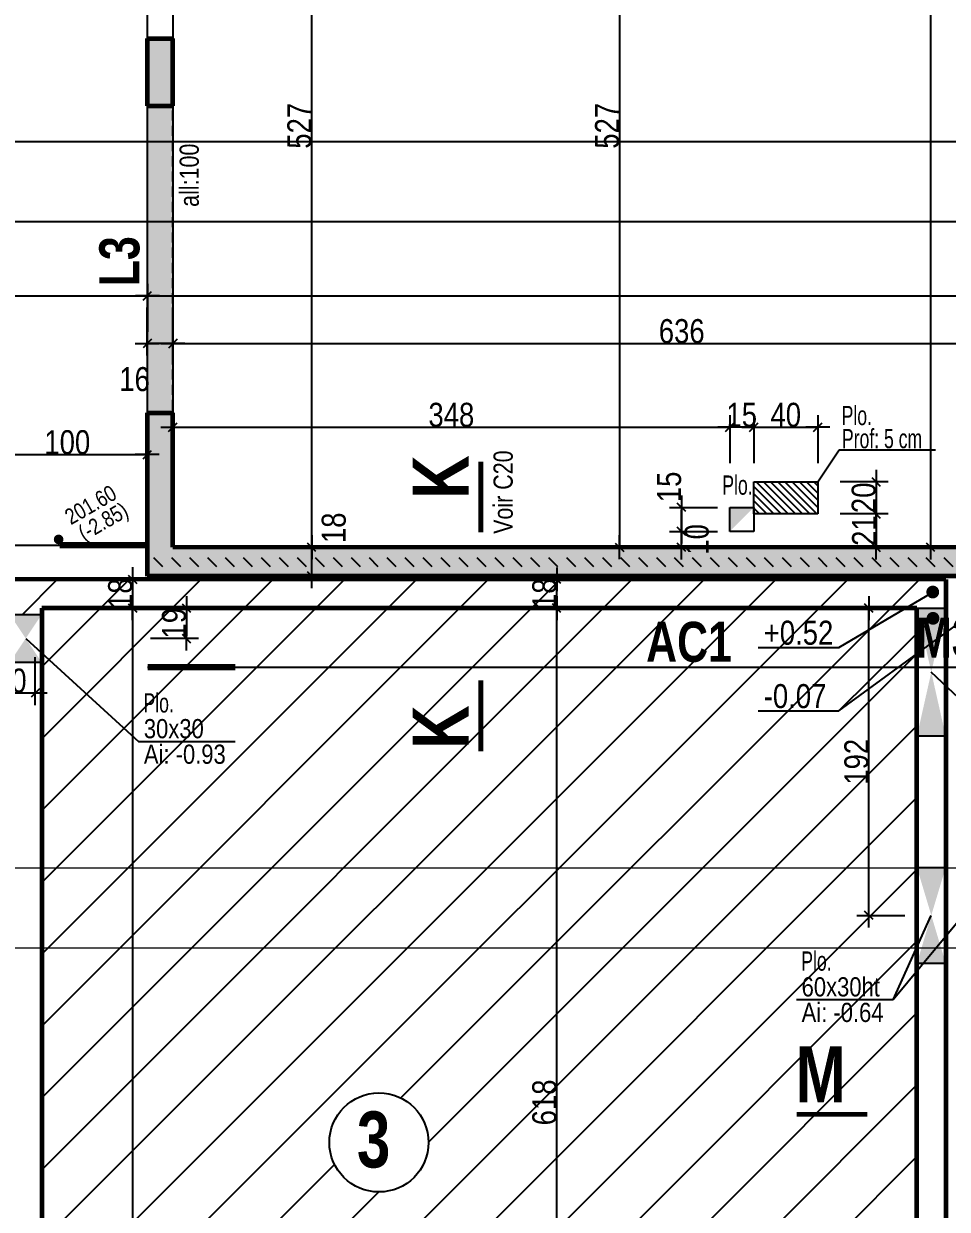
# Model space of a CAD drawing. Header units: centimetres. Extents: x 38820 to 82487, y -36363 to -12804.
# Drawn here: x 49114 to 49692, y -23190 to -22449 of the extents above; entities that cross this region are included whole.
import ezdxf
from ezdxf.enums import TextEntityAlignment as Align

# ---------------------------------------------------------------- set-up
doc = ezdxf.new("R2010")
doc.units = ezdxf.units.CM
doc.header["$LTSCALE"] = 0.5
doc.linetypes.add('CACHEX2', pattern=[19.05, 12.7, -6.35])
doc.layers.get('DEFPOINTS').update_dxf_attribs({"linetype": 'CONTINUOUS'})
doc.layers.add('01_Cad_1_', color=5, linetype='CONTINUOUS', lineweight=9)
doc.layers.add('01_murs_coup', color=5, linetype='CONTINUOUS', lineweight=60)
for name, color, linetype in [('01_Cad_2', 5, 'CONTINUOUS'), ('01_cote_gen', 4, 'CONTINUOUS'), ('01_linteaux', 2, 'CONTINUOUS'), ('01_murs_sup', 2, 'CACHEX2'), ('01_poch_BN', 9, 'CONTINUOUS'), ('01_poch_poteaux', 250, 'CONTINUOUS'), ('01_resv', 32, 'CONTINUOUS'), ('01_texte', 230, 'CONTINUOUS'), ('AA_COTES', 2, 'CONTINUOUS')]:
    doc.layers.add(name, color=color, linetype=linetype)
doc.styles.add('ARIAL', font='arial.ttf')
doc.styles.add('Arial Narrow', font='ARIALN.TTF')
doc.styles.add('impact', font='impact.ttf')
doc.styles.add('MATTE_TXT', font='arial.ttf')
doc.styles.add('STYLE2', font='ARIALN.TTF')
doc.dimstyles.new('JB50', dxfattribs={"dimscale": 0.1, "dimtxt": 150, "dimasz": 15, "dimexe": 0.1, "dimexo": 0.1, "dimgap": 0.09, "dimtad": 1, "dimdec": 1, "dimdsep": 46, "dimtxsty": 'STYLE2', "dimblk1": 'BOND_G', "dimblk2": 'BOND_D', "dimsah": 1, "dimcen": 1.5, "dimdle": 0.01, "dimse1": 1, "dimse2": 1, "dimclrd": 4, "dimclre": 2, "dimclrt": 6, "dimazin": 2, "dimtfac": 2.333333, "dimtdec": 1, "dimtix": 1, "dimtmove": 2, "dimatfit": 3, "dimldrblk": 'BOND_G', "dimfxl": 1, "dimtolj": 1, "dimtzin": 0, "dimarcsym": 0})

# ---------------------------------------------------------------- blocks, each defined once
blk = doc.blocks.new('BOND_G')
at = {"layer": 'AA_COTES', "color": 0}
for p, q in [((0, -5), (0, 15)), ((5, 0), (-5, 0)), ((1.77, 1.77), (-1.77, -1.77))]:
    blk.add_line(p, q, dxfattribs=at)
blk = doc.blocks.new('BOND_D')
at = {"layer": 'AA_COTES', "color": 0}
for p, q in [((0, 5), (0, -15)), ((5, 0), (-5, 0)), ((-1.77, -1.77), (1.77, 1.77))]:
    blk.add_line(p, q, dxfattribs=at)
blk = doc.blocks.new('*D707')
at = {"layer": '01_cote_gen', "color": 4, "lineweight": -2, "transparency": 16777216}
blk.add_line((49193.14, -22619.1), (50724.13, -22619.1), dxfattribs=at)
at = {"layer": 'DEFPOINTS', "color": 0}
for p in [(50725.63, -22619.1), (49191.64, -22728.43), (50725.63, -22728.43)]:
    blk.add_point(p, dxfattribs=at)
at = {"layer": '01_cote_gen', "color": 4, "lineweight": -2, "transparency": 16777216, "xscale": 1.5, "yscale": 1.5, "zscale": 1.5, "rotation": 180}
blk.add_blockref('BOND_G', (49191.64, -22619.1), dxfattribs=at)
at = {"layer": '01_cote_gen', "color": 4, "lineweight": -2, "transparency": 16777216, "xscale": 1.5, "yscale": 1.5, "zscale": 1.5}
blk.add_blockref('BOND_D', (50725.63, -22619.1), dxfattribs=at)
at = {"layer": '01_cote_gen', "color": 6, "transparency": 16777216, "insert": (49958.63, -22611.43), "char_height": 15, "attachment_point": 5, "style": 'STYLE2'}
blk.add_mtext('\\A1;1534', dxfattribs=at)
blk = doc.blocks.new('*D708')
at = {"layer": '01_cote_gen', "color": 4, "lineweight": -2, "transparency": 16777216}
blk.add_line((49206.13, -22648.97), (49193.13, -22648.97), dxfattribs=at)
at = {"layer": 'DEFPOINTS', "color": 0}
for p in [(49191.63, -22648.97), (49191.63, -22694.32), (49207.63, -22694.25)]:
    blk.add_point(p, dxfattribs=at)
at = {"layer": '01_cote_gen', "color": 4, "lineweight": -2, "transparency": 16777216, "xscale": 1.5, "yscale": 1.5, "zscale": 1.5, "rotation": 180}
blk.add_blockref('BOND_D', (49191.63, -22648.97), dxfattribs=at)
at = {"layer": '01_cote_gen', "color": 4, "lineweight": -2, "transparency": 16777216, "xscale": 1.5, "yscale": 1.5, "zscale": 1.5}
blk.add_blockref('BOND_G', (49207.63, -22648.97), dxfattribs=at)
at = {"layer": '01_cote_gen', "color": 6, "transparency": 16777216, "insert": (49183.63, -22671.3), "char_height": 15, "attachment_point": 5, "style": 'STYLE2'}
blk.add_mtext('\\A1;16', dxfattribs=at)
blk = doc.blocks.new('*D709')
at = {"layer": '01_cote_gen', "color": 4, "lineweight": -2, "transparency": 16777216}
blk.add_line((49209.13, -22648.97), (49842.13, -22648.97), dxfattribs=at)
at = {"layer": 'DEFPOINTS', "color": 0}
for p in [(49843.63, -22648.97), (49207.63, -22661.4), (49843.63, -22691.9)]:
    blk.add_point(p, dxfattribs=at)
at = {"layer": '01_cote_gen', "color": 4, "lineweight": -2, "transparency": 16777216, "xscale": 1.5, "yscale": 1.5, "zscale": 1.5, "rotation": 180}
blk.add_blockref('BOND_G', (49207.63, -22648.97), dxfattribs=at)
at = {"layer": '01_cote_gen', "color": 4, "lineweight": -2, "transparency": 16777216, "xscale": 1.5, "yscale": 1.5, "zscale": 1.5}
blk.add_blockref('BOND_D', (49843.63, -22648.97), dxfattribs=at)
at = {"layer": '01_cote_gen', "color": 6, "transparency": 16777216, "insert": (49525.63, -22641.3), "char_height": 15, "attachment_point": 5, "style": 'STYLE2'}
blk.add_mtext('\\A1;636', dxfattribs=at)
blk = doc.blocks.new('*D715')
at = {"layer": '01_cote_gen', "color": 4, "lineweight": -2, "transparency": 16777216}
blk.add_line((48267.13, -22619.1), (49190.14, -22619.1), dxfattribs=at)
at = {"layer": 'DEFPOINTS', "color": 0}
for p in [(49191.64, -22611.6), (49191.64, -22619.1), (48265.63, -22796.18)]:
    blk.add_point(p, dxfattribs=at)
at = {"layer": '01_cote_gen', "color": 4, "lineweight": -2, "transparency": 16777216, "xscale": 1.5, "yscale": 1.5, "zscale": 1.5, "rotation": 180}
blk.add_blockref('BOND_G', (48265.63, -22619.1), dxfattribs=at)
at = {"layer": '01_cote_gen', "color": 4, "lineweight": -2, "transparency": 16777216, "xscale": 1.5, "yscale": 1.5, "zscale": 1.5}
blk.add_blockref('BOND_D', (49191.64, -22619.1), dxfattribs=at)
at = {"layer": '01_cote_gen', "color": 6, "transparency": 16777216, "insert": (48728.63, -22611.43), "char_height": 15, "attachment_point": 5, "style": 'STYLE2'}
blk.add_mtext('\\A1;926', dxfattribs=at)
blk = doc.blocks.new('*D830')
at = {"layer": '01_cote_gen', "color": 4, "lineweight": -2, "transparency": 16777216}
blk.add_line((49182.4, -22797.81), (49182.4, -22812.81), dxfattribs=at)
at = {"layer": 'DEFPOINTS', "color": 0}
for p in [(49164.15, -22796.31), (49164.15, -22814.31), (49182.4, -22814.31)]:
    blk.add_point(p, dxfattribs=at)
at = {"layer": '01_cote_gen', "color": 4, "lineweight": -2, "transparency": 16777216, "xscale": 1.5, "yscale": 1.5, "zscale": 1.5}
for name, p, rotation in [('BOND_G', (49182.4, -22796.31), 90), ('BOND_D', (49182.4, -22814.31), 270)]:
    blk.add_blockref(name, p, dxfattribs=dict(at, rotation=rotation))
at = {"layer": '01_cote_gen', "color": 6, "transparency": 16777216, "insert": (49174.73, -22805.31), "char_height": 15, "attachment_point": 5, "rotation": 90, "style": 'STYLE2'}
blk.add_mtext('\\A1;18', dxfattribs=at)
blk = doc.blocks.new('*D831')
at = {"layer": '01_cote_gen', "color": 4, "lineweight": -2, "transparency": 16777216}
blk.add_line((49182.4, -22815.81), (49182.4, -23706.86), dxfattribs=at)
at = {"layer": 'DEFPOINTS', "color": 0}
for p in [(49159.9, -22814.31), (49167.13, -23708.36), (49182.4, -23708.36)]:
    blk.add_point(p, dxfattribs=at)
at = {"layer": '01_cote_gen', "color": 4, "lineweight": -2, "transparency": 16777216, "xscale": 1.5, "yscale": 1.5, "zscale": 1.5}
for name, p, rotation in [('BOND_G', (49182.4, -22814.31), 90), ('BOND_D', (49182.4, -23708.36), 270)]:
    blk.add_blockref(name, p, dxfattribs=dict(at, rotation=rotation))
at = {"layer": '01_cote_gen', "color": 6, "transparency": 16777216, "insert": (49174.73, -23222.91), "char_height": 15, "attachment_point": 5, "rotation": 90, "style": 'STYLE2'}
blk.add_mtext('\\A1;894', dxfattribs=at)
blk = doc.blocks.new('*D845')
at = {"layer": '01_cote_gen', "color": 4, "lineweight": -2, "transparency": 16777216}
blk.add_line((49447.5, -23430.86), (49447.5, -22815.86), dxfattribs=at)
at = {"layer": 'DEFPOINTS', "color": 0}
for p in [(49447.5, -22814.36), (49493.67, -22814.36), (49493.58, -23432.36)]:
    blk.add_point(p, dxfattribs=at)
at = {"layer": '01_cote_gen', "color": 4, "lineweight": -2, "transparency": 16777216, "xscale": 1.5, "yscale": 1.5, "zscale": 1.5}
for name, p, rotation in [('BOND_D', (49447.5, -22814.36), 90), ('BOND_G', (49447.5, -23432.36), 270)]:
    blk.add_blockref(name, p, dxfattribs=dict(at, rotation=rotation))
at = {"layer": '01_cote_gen', "color": 6, "transparency": 16777216, "insert": (49439.83, -23123.36), "char_height": 15, "attachment_point": 5, "rotation": 90, "style": 'STYLE2'}
blk.add_mtext('\\A1;618', dxfattribs=at)
blk = doc.blocks.new('*D846')
at = {"layer": '01_cote_gen', "color": 4, "lineweight": -2, "transparency": 16777216}
blk.add_line((49447.5, -22812.86), (49447.5, -22797.86), dxfattribs=at)
at = {"layer": 'DEFPOINTS', "color": 0}
for p in [(49447.5, -22796.36), (49517.48, -22796.36), (49517.48, -22814.36)]:
    blk.add_point(p, dxfattribs=at)
at = {"layer": '01_cote_gen', "color": 4, "lineweight": -2, "transparency": 16777216, "xscale": 1.5, "yscale": 1.5, "zscale": 1.5}
for name, p, rotation in [('BOND_D', (49447.5, -22796.36), 90), ('BOND_G', (49447.5, -22814.36), 270)]:
    blk.add_blockref(name, p, dxfattribs=dict(at, rotation=rotation))
at = {"layer": '01_cote_gen', "color": 6, "transparency": 16777216, "insert": (49439.83, -22805.36), "char_height": 15, "attachment_point": 5, "rotation": 90, "style": 'STYLE2'}
blk.add_mtext('\\A1;18', dxfattribs=at)
blk = doc.blocks.new('*D1274')
at = {"layer": '01_resv', "color": 4, "lineweight": -2, "transparency": 16777216}
blk.add_line((49216.04, -22815.81), (49216.04, -22831.81), dxfattribs=at)
at = {"layer": 'DEFPOINTS', "color": 0}
for p in [(49137.83, -22814.31), (49115.61, -22833.31), (49216.04, -22833.31)]:
    blk.add_point(p, dxfattribs=at)
at = {"layer": '01_resv', "color": 4, "lineweight": -2, "transparency": 16777216, "xscale": 1.5, "yscale": 1.5, "zscale": 1.5}
for name, p, rotation in [('BOND_G', (49216.04, -22814.31), 90), ('BOND_D', (49216.04, -22833.31), 270)]:
    blk.add_blockref(name, p, dxfattribs=dict(at, rotation=rotation))
at = {"layer": '01_resv', "color": 6, "transparency": 16777216, "insert": (49208.37, -22823.81), "char_height": 15, "attachment_point": 5, "rotation": 90, "style": 'STYLE2'}
blk.add_mtext('\\A1;19', dxfattribs=at)
blk = doc.blocks.new('*D1302')
at = {"layer": '01_resv', "color": 4, "lineweight": -2, "transparency": 16777216}
blk.add_line((49642.53, -23004.91), (49642.53, -22815.88), dxfattribs=at)
at = {"layer": 'DEFPOINTS', "color": 0}
for p in [(49641.39, -22814.38), (49642.53, -22814.38), (49681.62, -23006.41)]:
    blk.add_point(p, dxfattribs=at)
at = {"layer": '01_resv', "color": 4, "lineweight": -2, "transparency": 16777216, "xscale": 1.5, "yscale": 1.5, "zscale": 1.5}
for name, p, rotation in [('BOND_D', (49642.53, -22814.38), 90), ('BOND_G', (49642.53, -23006.41), 270)]:
    blk.add_blockref(name, p, dxfattribs=dict(at, rotation=rotation))
at = {"layer": '01_resv', "color": 6, "transparency": 16777216, "insert": (49634.86, -22910.4), "char_height": 15, "attachment_point": 5, "rotation": 90, "style": 'STYLE2'}
blk.add_mtext('\\A1;192', dxfattribs=at)
blk = doc.blocks.new('*D1348')
at = {"layer": '01_cote_gen', "color": 4, "lineweight": -2, "transparency": 16777216}
blk.add_line((49294.39, -22792.83), (49294.39, -22777.83), dxfattribs=at)
at = {"layer": 'DEFPOINTS', "color": 0}
for p in [(49294.39, -22776.33), (49307.51, -22776.33), (49307.51, -22794.33)]:
    blk.add_point(p, dxfattribs=at)
at = {"layer": '01_cote_gen', "color": 4, "lineweight": -2, "transparency": 16777216, "xscale": 1.5, "yscale": 1.5, "zscale": 1.5}
for name, p, rotation in [('BOND_D', (49294.39, -22776.33), 90), ('BOND_G', (49294.39, -22794.33), 270)]:
    blk.add_blockref(name, p, dxfattribs=dict(at, rotation=rotation))
at = {"layer": '01_cote_gen', "color": 6, "transparency": 16777216, "insert": (49308.21, -22764.16), "char_height": 15, "attachment_point": 5, "rotation": 90, "style": 'STYLE2'}
blk.add_mtext('\\A1;18', dxfattribs=at)
blk = doc.blocks.new('*D1381')
at = {"layer": '01_cote_gen', "color": 4, "lineweight": -2, "ltscale": 2, "transparency": 16777216}
blk.add_line((48803.63, -22792.82), (48803.63, -22234.82), dxfattribs=at)
at = {"layer": 'DEFPOINTS', "color": 0, "ltscale": 2}
for p in [(48803.63, -22233.32), (49305.61, -22233.32), (49191.61, -22794.32)]:
    blk.add_point(p, dxfattribs=at)
at = {"layer": '01_cote_gen', "color": 4, "lineweight": -2, "ltscale": 2, "transparency": 16777216, "xscale": 1.5, "yscale": 1.5, "zscale": 1.5}
for name, p, rotation in [('BOND_D', (48803.63, -22233.32), 90), ('BOND_G', (48803.63, -22794.32), 270)]:
    blk.add_blockref(name, p, dxfattribs=dict(at, rotation=rotation))
at = {"layer": '01_cote_gen', "color": 6, "ltscale": 2, "transparency": 16777216, "insert": (48795.96, -22513.82), "char_height": 15, "attachment_point": 5, "rotation": 90, "style": 'STYLE2'}
blk.add_mtext('\\A1;561', dxfattribs=at)
blk = doc.blocks.new('*D1388')
at = {"layer": '01_cote_gen', "color": 4, "lineweight": -2, "ltscale": 2, "transparency": 16777216}
blk.add_line((48833.83, -22456.82), (48833.83, -22362.82), dxfattribs=at)
at = {"layer": 'DEFPOINTS', "color": 0, "ltscale": 2}
for p in [(48833.83, -22361.32), (49207.61, -22361.32), (49207.61, -22458.32)]:
    blk.add_point(p, dxfattribs=at)
at = {"layer": '01_cote_gen', "color": 4, "lineweight": -2, "ltscale": 2, "transparency": 16777216, "xscale": 1.5, "yscale": 1.5, "zscale": 1.5}
for name, p, rotation in [('BOND_D', (48833.83, -22361.32), 90), ('BOND_G', (48833.83, -22458.32), 270)]:
    blk.add_blockref(name, p, dxfattribs=dict(at, rotation=rotation))
at = {"layer": '01_cote_gen', "color": 6, "ltscale": 2, "transparency": 16777216, "insert": (48826.16, -22409.82), "char_height": 15, "attachment_point": 5, "rotation": 90, "style": 'STYLE2'}
blk.add_mtext('\\A1;97', dxfattribs=at)
blk = doc.blocks.new('*D1389')
at = {"layer": '01_cote_gen', "color": 4, "lineweight": -2, "ltscale": 2, "transparency": 16777216}
blk.add_line((48833.83, -22498.82), (48833.83, -22459.82), dxfattribs=at)
at = {"layer": 'DEFPOINTS', "color": 0, "ltscale": 2}
for p in [(48833.83, -22458.32), (49207.61, -22458.32), (49207.61, -22500.32)]:
    blk.add_point(p, dxfattribs=at)
at = {"layer": '01_cote_gen', "color": 4, "lineweight": -2, "ltscale": 2, "transparency": 16777216, "xscale": 1.5, "yscale": 1.5, "zscale": 1.5}
for name, p, rotation in [('BOND_D', (48833.83, -22458.32), 90), ('BOND_G', (48833.83, -22500.32), 270)]:
    blk.add_blockref(name, p, dxfattribs=dict(at, rotation=rotation))
at = {"layer": '01_cote_gen', "color": 6, "ltscale": 2, "transparency": 16777216, "insert": (48826.29, -22479.32), "char_height": 15, "attachment_point": 5, "rotation": 90, "style": 'STYLE2'}
blk.add_mtext('\\A1;42', dxfattribs=at)
blk = doc.blocks.new('*D1390')
at = {"layer": '01_cote_gen', "color": 4, "lineweight": -2, "ltscale": 2, "transparency": 16777216}
blk.add_line((48833.83, -22690.82), (48833.83, -22501.82), dxfattribs=at)
at = {"layer": 'DEFPOINTS', "color": 0, "ltscale": 2}
for p in [(48833.83, -22500.32), (49191.61, -22500.32), (49191.61, -22692.32)]:
    blk.add_point(p, dxfattribs=at)
at = {"layer": '01_cote_gen', "color": 4, "lineweight": -2, "ltscale": 2, "transparency": 16777216, "xscale": 1.5, "yscale": 1.5, "zscale": 1.5}
for name, p, rotation in [('BOND_D', (48833.83, -22500.32), 90), ('BOND_G', (48833.83, -22692.32), 270)]:
    blk.add_blockref(name, p, dxfattribs=dict(at, rotation=rotation))
at = {"layer": '01_cote_gen', "color": 6, "ltscale": 2, "transparency": 16777216, "insert": (48826.16, -22596.32), "char_height": 15, "attachment_point": 5, "rotation": 90, "style": 'STYLE2'}
blk.add_mtext('\\A1;192', dxfattribs=at)
blk = doc.blocks.new('*D1391')
at = {"layer": '01_cote_gen', "color": 4, "lineweight": -2, "ltscale": 2, "transparency": 16777216}
blk.add_line((48833.83, -22792.82), (48833.83, -22693.82), dxfattribs=at)
at = {"layer": 'DEFPOINTS', "color": 0, "ltscale": 2}
for p in [(48833.83, -22692.32), (49199.61, -22692.32), (49191.61, -22794.32)]:
    blk.add_point(p, dxfattribs=at)
at = {"layer": '01_cote_gen', "color": 4, "lineweight": -2, "ltscale": 2, "transparency": 16777216, "xscale": 1.5, "yscale": 1.5, "zscale": 1.5}
for name, p, rotation in [('BOND_D', (48833.83, -22692.32), 90), ('BOND_G', (48833.83, -22794.32), 270)]:
    blk.add_blockref(name, p, dxfattribs=dict(at, rotation=rotation))
at = {"layer": '01_cote_gen', "color": 6, "ltscale": 2, "transparency": 16777216, "insert": (48826.16, -22743.32), "char_height": 15, "attachment_point": 5, "rotation": 90, "style": 'STYLE2'}
blk.add_mtext('\\A1;102', dxfattribs=at)
blk = doc.blocks.new('*D1403')
at = {"layer": '01_cote_gen', "color": 4, "lineweight": -2, "ltscale": 2, "transparency": 16777216}
blk.add_line((49681.25, -22774.88), (49681.25, -21965.82), dxfattribs=at)
at = {"layer": 'DEFPOINTS', "color": 0, "ltscale": 2}
for p in [(49681.25, -21964.32), (49717.98, -21964.32), (49717.98, -22776.38)]:
    blk.add_point(p, dxfattribs=at)
at = {"layer": '01_cote_gen', "color": 4, "lineweight": -2, "ltscale": 2, "transparency": 16777216, "xscale": 1.5, "yscale": 1.5, "zscale": 1.5}
for name, p, rotation in [('BOND_D', (49681.25, -21964.32), 90), ('BOND_G', (49681.25, -22776.38), 270)]:
    blk.add_blockref(name, p, dxfattribs=dict(at, rotation=rotation))
at = {"layer": '01_cote_gen', "color": 6, "ltscale": 2, "transparency": 16777216, "insert": (49673.58, -22331.35), "char_height": 15, "attachment_point": 5, "rotation": 90, "style": 'STYLE2'}
blk.add_mtext('\\A1;812.1', dxfattribs=at)
blk = doc.blocks.new('*D1407')
at = {"layer": '01_cote_gen', "color": 4, "lineweight": -2, "ltscale": 2, "transparency": 16777216}
blk.add_line((49486.72, -22250.82), (49486.72, -22774.85), dxfattribs=at)
at = {"layer": 'DEFPOINTS', "color": 0, "ltscale": 2}
for p in [(49435.61, -22249.32), (49449.1, -22776.35), (49486.72, -22776.35)]:
    blk.add_point(p, dxfattribs=at)
at = {"layer": '01_cote_gen', "color": 4, "lineweight": -2, "ltscale": 2, "transparency": 16777216, "xscale": 1.5, "yscale": 1.5, "zscale": 1.5}
for name, p, rotation in [('BOND_G', (49486.72, -22249.32), 90), ('BOND_D', (49486.72, -22776.35), 270)]:
    blk.add_blockref(name, p, dxfattribs=dict(at, rotation=rotation))
at = {"layer": '01_cote_gen', "color": 6, "ltscale": 2, "transparency": 16777216, "insert": (49479.05, -22512.84), "char_height": 15, "attachment_point": 5, "rotation": 90, "style": 'STYLE2'}
blk.add_mtext('\\A1;527', dxfattribs=at)
blk = doc.blocks.new('*D1439')
at = {"layer": '01_cote_gen', "color": 4, "lineweight": -2, "ltscale": 2, "transparency": 16777216}
blk.add_line((49294.39, -22774.85), (49294.39, -22250.82), dxfattribs=at)
at = {"layer": 'DEFPOINTS', "color": 0, "ltscale": 2}
for p in [(49294.39, -22249.32), (49357.79, -22249.32), (49357.79, -22776.35)]:
    blk.add_point(p, dxfattribs=at)
at = {"layer": '01_cote_gen', "color": 4, "lineweight": -2, "ltscale": 2, "transparency": 16777216, "xscale": 1.5, "yscale": 1.5, "zscale": 1.5}
for name, p, rotation in [('BOND_D', (49294.39, -22249.32), 90), ('BOND_G', (49294.39, -22776.35), 270)]:
    blk.add_blockref(name, p, dxfattribs=dict(at, rotation=rotation))
at = {"layer": '01_cote_gen', "color": 6, "ltscale": 2, "transparency": 16777216, "insert": (49286.72, -22512.83), "char_height": 15, "attachment_point": 5, "rotation": 90, "style": 'STYLE2'}
blk.add_mtext('\\A1;527', dxfattribs=at)
blk = doc.blocks.new('*D1770')
at = {"layer": '01_poch_poteaux', "color": 4, "lineweight": -2, "transparency": 16777216}
blk.add_line((49209.11, -22701.28), (49554.16, -22701.28), dxfattribs=at)
at = {"layer": 'DEFPOINTS', "color": 0}
for p in [(49555.66, -22701.28), (49207.61, -22734.32), (49555.66, -22766.38)]:
    blk.add_point(p, dxfattribs=at)
at = {"layer": '01_poch_poteaux', "color": 4, "lineweight": -2, "transparency": 16777216, "xscale": 1.5, "yscale": 1.5, "zscale": 1.5, "rotation": 180}
blk.add_blockref('BOND_G', (49207.61, -22701.28), dxfattribs=at)
at = {"layer": '01_poch_poteaux', "color": 4, "lineweight": -2, "transparency": 16777216, "xscale": 1.5, "yscale": 1.5, "zscale": 1.5}
blk.add_blockref('BOND_D', (49555.66, -22701.28), dxfattribs=at)
at = {"layer": '01_poch_poteaux', "color": 6, "transparency": 16777216, "insert": (49381.64, -22693.61), "char_height": 15, "attachment_point": 5, "style": 'STYLE2'}
blk.add_mtext('\\A1;348', dxfattribs=at)
blk = doc.blocks.new('*D1771')
at = {"layer": '01_poch_poteaux', "color": 4, "lineweight": -2, "transparency": 16777216}
for p, q in [((49554.16, -22701.28), (49552.66, -22701.28)), ((49570.66, -22701.28), (49555.66, -22701.28)), ((49572.16, -22701.28), (49573.66, -22701.28))]:
    blk.add_line(p, q, dxfattribs=at)
at = {"layer": 'DEFPOINTS', "color": 0}
for p in [(49555.66, -22701.28), (49555.66, -22766.38), (49570.66, -22766.38)]:
    blk.add_point(p, dxfattribs=at)
at = {"layer": '01_poch_poteaux', "color": 4, "lineweight": -2, "transparency": 16777216, "xscale": 1.5, "yscale": 1.5, "zscale": 1.5}
blk.add_blockref('BOND_D', (49555.66, -22701.28), dxfattribs=at)
at = {"layer": '01_poch_poteaux', "color": 4, "lineweight": -2, "transparency": 16777216, "xscale": 1.5, "yscale": 1.5, "zscale": 1.5, "rotation": 180}
blk.add_blockref('BOND_G', (49570.66, -22701.28), dxfattribs=at)
at = {"layer": '01_poch_poteaux', "color": 6, "transparency": 16777216, "insert": (49563.16, -22693.61), "char_height": 15, "attachment_point": 5, "style": 'STYLE2'}
blk.add_mtext('\\A1;15', dxfattribs=at)
blk = doc.blocks.new('*D1772')
at = {"layer": '01_poch_poteaux', "color": 4, "lineweight": -2, "transparency": 16777216}
blk.add_line((49572.16, -22701.28), (49609.17, -22701.28), dxfattribs=at)
at = {"layer": 'DEFPOINTS', "color": 0}
for p in [(49610.67, -22701.28), (49570.66, -22723.78), (49610.67, -22735.41)]:
    blk.add_point(p, dxfattribs=at)
at = {"layer": '01_poch_poteaux', "color": 4, "lineweight": -2, "transparency": 16777216, "xscale": 1.5, "yscale": 1.5, "zscale": 1.5, "rotation": 180}
blk.add_blockref('BOND_G', (49570.66, -22701.28), dxfattribs=at)
at = {"layer": '01_poch_poteaux', "color": 4, "lineweight": -2, "transparency": 16777216, "xscale": 1.5, "yscale": 1.5, "zscale": 1.5}
blk.add_blockref('BOND_D', (49610.67, -22701.28), dxfattribs=at)
at = {"layer": '01_poch_poteaux', "color": 6, "transparency": 16777216, "insert": (49590.66, -22693.61), "char_height": 15, "attachment_point": 5, "style": 'STYLE2'}
blk.add_mtext('\\A1;40', dxfattribs=at)
blk = doc.blocks.new('*D1773')
at = {"layer": '01_poch_poteaux', "color": 4, "lineweight": -2, "transparency": 16777216}
blk.add_line((49647.1, -22736.91), (49647.1, -22753.91), dxfattribs=at)
at = {"layer": 'DEFPOINTS', "color": 0}
for p in [(49610.67, -22735.41), (49610.67, -22755.41), (49647.1, -22755.41)]:
    blk.add_point(p, dxfattribs=at)
at = {"layer": '01_poch_poteaux', "color": 4, "lineweight": -2, "transparency": 16777216, "xscale": 1.5, "yscale": 1.5, "zscale": 1.5}
for name, p, rotation in [('BOND_G', (49647.1, -22735.41), 90), ('BOND_D', (49647.1, -22755.41), 270)]:
    blk.add_blockref(name, p, dxfattribs=dict(at, rotation=rotation))
at = {"layer": '01_poch_poteaux', "color": 6, "transparency": 16777216, "insert": (49639.43, -22745.41), "char_height": 15, "attachment_point": 5, "rotation": 90, "style": 'STYLE2'}
blk.add_mtext('\\A1;20', dxfattribs=at)
blk = doc.blocks.new('*D1774')
at = {"layer": '01_poch_poteaux', "color": 4, "lineweight": -2, "transparency": 16777216}
blk.add_line((49647.1, -22756.91), (49647.1, -22774.88), dxfattribs=at)
at = {"layer": 'DEFPOINTS', "color": 0}
for p in [(49628.22, -22755.41), (49630.41, -22776.38), (49647.1, -22776.38)]:
    blk.add_point(p, dxfattribs=at)
at = {"layer": '01_poch_poteaux', "color": 4, "lineweight": -2, "transparency": 16777216, "xscale": 1.5, "yscale": 1.5, "zscale": 1.5}
for name, p, rotation in [('BOND_G', (49647.1, -22755.41), 90), ('BOND_D', (49647.1, -22776.38), 270)]:
    blk.add_blockref(name, p, dxfattribs=dict(at, rotation=rotation))
at = {"layer": '01_poch_poteaux', "color": 6, "transparency": 16777216, "insert": (49639.56, -22765.9), "char_height": 15, "attachment_point": 5, "rotation": 90, "style": 'STYLE2'}
blk.add_mtext('\\A1;21', dxfattribs=at)
blk = doc.blocks.new('*D1775')
at = {"layer": '01_poch_poteaux', "color": 4, "lineweight": -2, "transparency": 16777216}
blk.add_line((49525.49, -22774.87), (49525.49, -22767.88), dxfattribs=at)
at = {"layer": 'DEFPOINTS', "color": 0}
for p in [(49525.49, -22766.38), (49562.65, -22766.38), (49562.65, -22776.37)]:
    blk.add_point(p, dxfattribs=at)
at = {"layer": '01_poch_poteaux', "color": 4, "lineweight": -2, "transparency": 16777216, "xscale": 1.5, "yscale": 1.5, "zscale": 1.5}
for name, p, rotation in [('BOND_D', (49525.49, -22766.38), 90), ('BOND_G', (49525.49, -22776.37), 270)]:
    blk.add_blockref(name, p, dxfattribs=dict(at, rotation=rotation))
at = {"layer": '01_poch_poteaux', "color": 6, "transparency": 16777216, "insert": (49535.1, -22771.38), "char_height": 15, "attachment_point": 5, "rotation": 90, "style": 'STYLE2'}
blk.add_mtext('\\A1;10', dxfattribs=at)
blk = doc.blocks.new('*D1776')
at = {"layer": '01_poch_poteaux', "color": 4, "lineweight": -2, "transparency": 16777216}
blk.add_line((49525.49, -22764.88), (49525.49, -22752.88), dxfattribs=at)
at = {"layer": 'DEFPOINTS', "color": 0}
for p in [(49525.49, -22751.38), (49555.66, -22751.38), (49555.66, -22766.38)]:
    blk.add_point(p, dxfattribs=at)
at = {"layer": '01_poch_poteaux', "color": 4, "lineweight": -2, "transparency": 16777216, "xscale": 1.5, "yscale": 1.5, "zscale": 1.5}
for name, p, rotation in [('BOND_D', (49525.49, -22751.38), 90), ('BOND_G', (49525.49, -22766.38), 270)]:
    blk.add_blockref(name, p, dxfattribs=dict(at, rotation=rotation))
at = {"layer": '01_poch_poteaux', "color": 6, "transparency": 16777216, "insert": (49517.82, -22738.56), "char_height": 15, "attachment_point": 5, "rotation": 90, "style": 'STYLE2'}
blk.add_mtext('\\A1;15', dxfattribs=at)
blk = doc.blocks.new('*D1894')
at = {"layer": '01_resv', "color": 4, "lineweight": -2, "transparency": 16777216}
blk.add_line((49120.1, -22867.44), (49093.12, -22867.44), dxfattribs=at)
at = {"layer": 'DEFPOINTS', "color": 0}
for p in [(49091.62, -22805.31), (49121.6, -22858.2), (49091.62, -22867.44)]:
    blk.add_point(p, dxfattribs=at)
at = {"layer": '01_resv', "color": 4, "lineweight": -2, "transparency": 16777216, "xscale": 1.5, "yscale": 1.5, "zscale": 1.5, "rotation": 180}
blk.add_blockref('BOND_D', (49091.62, -22867.44), dxfattribs=at)
at = {"layer": '01_resv', "color": 4, "lineweight": -2, "transparency": 16777216, "xscale": 1.5, "yscale": 1.5, "zscale": 1.5}
blk.add_blockref('BOND_G', (49121.6, -22867.44), dxfattribs=at)
at = {"layer": '01_resv', "color": 6, "transparency": 16777216, "insert": (49106.61, -22859.77), "char_height": 15, "attachment_point": 5, "style": 'STYLE2'}
blk.add_mtext('\\A1;30', dxfattribs=at)
blk = doc.blocks.new('*D1895')
at = {"layer": '01_cote_gen', "color": 4, "lineweight": -2, "transparency": 16777216}
blk.add_line((49093.11, -22718.4), (49190.11, -22718.4), dxfattribs=at)
at = {"layer": 'DEFPOINTS', "color": 0}
for p in [(49191.61, -22718.4), (49191.61, -22732.24), (49091.61, -22785.36)]:
    blk.add_point(p, dxfattribs=at)
at = {"layer": '01_cote_gen', "color": 4, "lineweight": -2, "transparency": 16777216, "xscale": 1.5, "yscale": 1.5, "zscale": 1.5, "rotation": 180}
blk.add_blockref('BOND_G', (49091.61, -22718.4), dxfattribs=at)
at = {"layer": '01_cote_gen', "color": 4, "lineweight": -2, "transparency": 16777216, "xscale": 1.5, "yscale": 1.5, "zscale": 1.5}
blk.add_blockref('BOND_D', (49191.61, -22718.4), dxfattribs=at)
at = {"layer": '01_cote_gen', "color": 6, "transparency": 16777216, "insert": (49141.61, -22710.73), "char_height": 15, "attachment_point": 5, "style": 'STYLE2'}
blk.add_mtext('\\A1;100', dxfattribs=at)

msp = doc.modelspace()

# ---------------------------------------------------------------- hatches: boundary and pattern name
at = {"layer": '01_murs_sup'}
h = msp.add_hatch(dxfattribs=at)
h.set_pattern_fill('DASH', color=256, scale=2.5, angle=135)
h.set_pattern_definition([(135, (-18726.4956, -4683.299), (-11.22532015, 9e-16), [7.9375, -7.9375])])
h.paths.add_polyline_path([(50725.551, -22459.29), (50709.613, -22459.29), (50709.613, -22776.39), (50038.613, -22776.388), (50038.613, -22484.326), (50020.613, -22484.327), (50020.613, -22776.32), (50006.629, -22776.325), (50006.629, -22794.395), (50725.63, -22794.39)])
h.paths.add_polyline_path([(49904.631, -22776.422), (49861.618, -22776.415), (49861.618, -22543.317), (49896.618, -22543.317), (49896.618, -22519.395), (49878.618, -22519.395), (49878.618, -22527.317), (49843.618, -22527.317), (49843.618, -22776.412), (49207.614, -22776.32), (49207.614, -22458.323), (49191.614, -22458.323), (49191.614, -22794.317), (49904.633, -22794.423)])
h = msp.add_hatch(dxfattribs=at)
h.set_pattern_fill('DASH', color=256, scale=2.5, angle=135)
h.set_pattern_definition([(135, (-19116.01, 5488.093), (-11.22532015, 9e-16), [7.9375, -7.9375])])
h.paths.add_polyline_path([(50038.63, -22985.387), (50020.63, -22985.387), (50020.63, -23043.387), (50038.63, -23043.387)])
h.paths.add_polyline_path([(49896.631, -22985.387), (49878.631, -22985.387), (49878.631, -23043.387), (49896.631, -23043.387)])
h.paths.add_polyline_path([(49896.631, -23133.387), (49878.631, -23133.387), (49878.631, -23274.387), (49896.631, -23274.387)])
h.paths.add_polyline_path([(50038.63, -23133.387), (50020.63, -23133.387), (50020.63, -23274.387), (50038.63, -23274.387)])
h.paths.add_polyline_path([(49191.636, -22794.387), (49896.631, -22794.387), (49896.631, -22778.387), (49861.631, -22778.387), (49843.631, -22778.387), (49207.636, -22778.387), (49191.636, -22778.387)])
h.paths.add_polyline_path([(49896.631, -22796.39), (49878.631, -22796.39), (49878.631, -22895.387), (49896.631, -22895.387)])
h = msp.add_hatch(dxfattribs=at)
h.set_pattern_fill('DASH', color=256, scale=2.5, angle=135)
h.set_pattern_definition([(135, (-19116.01, 5488.093), (-11.22532015, 9e-16), [7.9375, -7.9375])])
h.paths.add_polyline_path([(50038.63, -22985.387), (50020.63, -22985.387), (50020.63, -23043.387), (50038.63, -23043.387)])
h.paths.add_polyline_path([(49896.631, -22985.387), (49878.631, -22985.387), (49878.631, -23043.387), (49896.631, -23043.387)])
h.paths.add_polyline_path([(49896.631, -23133.387), (49878.631, -23133.387), (49878.631, -23274.387), (49896.631, -23274.387)])
h.paths.add_polyline_path([(50038.63, -23133.387), (50020.63, -23133.387), (50020.63, -23274.387), (50038.63, -23274.387)])
h.paths.add_polyline_path([(49191.636, -22794.387), (49896.631, -22794.387), (49896.631, -22778.387), (49861.631, -22778.387), (49843.631, -22778.387), (49207.636, -22778.387), (49191.636, -22778.387)])
h.paths.add_polyline_path([(49896.631, -22796.39), (49878.631, -22796.39), (49878.631, -22895.387), (49896.631, -22895.387)])
at = {"layer": '01_poch_BN'}
h = msp.add_hatch(dxfattribs=at)
h.set_pattern_fill('ANSI31', color=256, scale=10)
h.paths.add_polyline_path([(49105.63, -22818.341), (49125.63, -22818.34), (49125.63, -22814.307), (49672.626, -22814.387), (49690.613, -22814.387), (49690.612, -22796.39), (48265.63, -22796.18), (48265.63, -23398.352), (48285.63, -23398.352), (48285.63, -23117.356), (48953.63, -23117.356), (48953.63, -23432.356), (49105.63, -23432.356)])
h.paths.add_polyline_path([(49878.631, -23043.387), (49878.631, -22985.387), (49878.631, -22895.387), (49878.631, -22814.387), (49710.809, -22814.387), (49710.809, -22894.387), (49710.626, -23280.359), (49710.626, -23382.359), (49710.626, -23432.383), (49875.631, -23432.383), (49875.631, -23379.384), (49875.631, -23354.387), (49878.631, -23354.387), (49878.631, -23133.387)])
h.paths.add_polyline_path([(52569.593, -22796.39), (52419.597, -22796.39), (52419.597, -23152.394), (52569.593, -23152.394)])
h.paths.add_polyline_path([(50169.799, -22835.779), (50169.799, -22809.166), (50138.571, -22809.166), (50138.571, -22835.779)])
h.paths.add_polyline_path([(50169.799, -22867.654), (50169.799, -22841.041), (50138.571, -22841.041), (50138.571, -22867.654)], flags=16)
h.paths.add_polyline_path([(50050.405, -22939.747), (50077.018, -22939.747), (50077.018, -22908.519), (50050.405, -22908.519)], flags=16)
h.paths.add_polyline_path([(50115.169, -22930.844), (50115.169, -22894.675), (50083.941, -22894.675), (50083.941, -22930.844)], flags=16)
edge = h.paths.add_edge_path(flags=16)
edge.add_arc((49336.408, -23148.361), 30.98, 0, 360)
edge = h.paths.add_edge_path()
edge.add_arc((49672.626, -23376.358), 89.997, 90.000061, 179.999465, ccw=False)
edge.add_line((49672.626, -23286.361), (49672.626, -23280.36))
edge.add_line((49672.626, -23280.36), (49672.626, -23036.408))
edge.add_line((49672.626, -23036.408), (49672.589, -23036.408))
edge.add_line((49672.589, -23036.408), (49672.589, -22976.411))
edge.add_line((49672.589, -22976.411), (49672.626, -22814.387))
edge.add_line((49672.626, -22814.387), (49125.63, -22814.307))
edge.add_line((49125.63, -22814.307), (49125.63, -23432.356))
edge.add_line((49125.63, -23432.356), (49354.627, -23432.36))
edge.add_line((49354.627, -23432.36), (49672.626, -23432.36))
edge.add_line((49672.626, -23432.36), (49672.628, -23382.36))
edge.add_line((49672.628, -23382.36), (49672.628, -23376.358))
edge.add_line((49672.628, -23376.358), (49582.629, -23376.357))
edge = h.paths.add_edge_path(flags=16)
edge.add_arc((51006.638, -23148.361), 30.98, 0, 360)
h.paths.add_polyline_path([(52399.597, -22814.39), (50098.63, -22814.39), (50098.63, -22895.387), (50038.597, -22895.387), (50038.597, -22984.587), (50038.63, -22984.587), (50038.63, -23043.387), (50038.625, -23133.387), (50038.63, -23133.387), (50038.63, -23272.387), (50038.619, -23422.387), (50038.63, -23422.387), (50038.63, -23432.383), (50382.593, -23432.383), (50382.593, -23152.394), (50772.593, -23152.394), (50772.593, -23432.383), (50844.63, -23432.383), (50961.597, -23432.394), (50981.597, -23432.394), (51034.63, -23432.394), (51034.63, -23432.383), (51172.593, -23432.383), (51172.593, -23152.394), (51729.593, -23152.394), (51729.593, -23432.383), (51892.593, -23432.383), (51892.593, -23152.394), (52399.597, -23152.394)])
h = msp.add_hatch(dxfattribs=at)
h.set_pattern_fill('ANSI33', color=256, scale=10)
h.paths.add_polyline_path([(49125.63, -23678.361), (49145.645, -23678.361), (49145.645, -23708.361), (49125.63, -23708.361)], flags=16)
h.paths.add_polyline_path([(49178.169, -23708.359), (49178.17, -23726.359), (49163.17, -23726.359), (49163.17, -23708.361)], flags=16)
h.paths.add_polyline_path([(49223.9, -22837.648), (49223.9, -22811.035), (49192.673, -22811.035), (49192.673, -22837.648)], flags=24)
edge = h.paths.add_edge_path()
edge.add_line((49354.627, -23472.356), (49105.63, -23472.356))
edge.add_line((49105.63, -23472.356), (49105.63, -23726.361))
edge.add_line((49105.63, -23726.361), (49193.627, -23726.361))
edge.add_line((49193.627, -23726.361), (49193.627, -23708.361))
edge.add_line((49193.627, -23708.361), (49205.626, -23708.361))
edge.add_line((49205.626, -23708.361), (49205.626, -23664.361))
edge.add_arc((49205.626, -23708.361), 44, 0, 90, ccw=False)
edge.add_line((49249.626, -23708.361), (49250.627, -23708.361))
edge.add_arc((49340.627, -23708.361), 90, 90, 180, ccw=False)
edge.add_line((49340.627, -23618.361), (49340.627, -23708.361))
edge.add_line((49340.627, -23708.361), (49346.627, -23708.361))
edge.add_line((49346.627, -23708.361), (49354.627, -23708.361))
edge.add_line((49354.627, -23708.361), (49354.627, -23472.356))
at = {"layer": '01_resv'}
h = msp.add_hatch(dxfattribs=at)
h.set_pattern_fill('ANSI31', color=256, angle=90)
h.set_pattern_definition([(135, (51229.6914, -27827.8508), (-2.245064, -2.245064), [])])
h.paths.add_polyline_path([(49610.666, -22735.412), (49570.666, -22735.412), (49570.666, -22755.412), (49610.666, -22755.412)])

# ---------------------------------------------------------------- linework, layer by layer
at = {"layer": '01_Cad_1_', "color": 2}
msp.add_line((53058.056, -22976.925), (48218.056, -22976.925), dxfattribs=at)
at = {"layer": '01_Cad_1_'}
msp.add_line((53058.056, -23026.925), (48168.056, -23026.925), dxfattribs=at)
at = {"layer": '01_Cad_2'}
msp.add_line((52889.389, -22522.97), (45899.389, -22522.97), dxfattribs=at)
at = {"layer": '01_Cad_2', "color": 2}
msp.add_line((52839.389, -22572.97), (45949.389, -22572.97), dxfattribs=at)
at = {"layer": '01_linteaux'}
for p, q in [((49191.614, -22361.323), (49191.614, -22458.323)), ((49207.614, -22361.323), (49207.614, -22458.323)), ((49191.614, -22500.323), (49191.614, -22692.323)), ((49207.614, -22500.323), (49207.614, -22692.323)), ((49191.614, -22796.317), (49189.614, -22796.317))]:
    msp.add_line(p, q, dxfattribs=at)
at = {"layer": '01_murs_coup'}
for p, q in [((49191.614, -22458.323), (49207.614, -22458.323)), ((49191.614, -22458.323), (49191.614, -22500.323)), ((49207.614, -22500.323), (49207.614, -22458.323)), ((49191.614, -22500.323), (49207.614, -22500.323)), ((49191.614, -22692.323), (49207.614, -22692.323)), ((49191.614, -22692.323), (49191.614, -22794.317)), ((49207.614, -22776.32), (49207.614, -22692.323)), ((49843.618, -22776.412), (49207.614, -22776.32)), ((49690.612, -22796.39), (48265.63, -22796.18)), ((49911.617, -22794.423), (49191.614, -22794.317)), ((49690.612, -22796.39), (49690.622, -23280.359)), ((49690.612, -22796.39), (49690.622, -23280.359)), ((49125.63, -22814.307), (49125.63, -23708.361)), ((49672.626, -22814.387), (49125.63, -22814.307)), ((49672.626, -22814.387), (49191.63, -22814.317)), ((49672.626, -23280.36), (49672.626, -22814.387)), ((49672.626, -23280.36), (49672.626, -22814.387))]:
    msp.add_line(p, q, dxfattribs=at)
at = {"layer": '01_murs_sup'}
for p, q in [((49191.614, -22361.323), (49191.614, -22458.323)), ((49207.614, -22361.323), (49207.614, -22458.323)), ((49191.614, -22458.323), (49191.614, -22794.317)), ((49207.614, -22776.32), (49207.614, -22458.323)), ((49843.618, -22776.412), (49207.614, -22776.32)), ((49904.633, -22794.423), (49191.614, -22794.317))]:
    msp.add_line(p, q, dxfattribs=at)
at = {"layer": '01_murs_sup', "ltscale": 2}
msp.add_line((49672.626, -22814.388), (49690.613, -22814.387), dxfattribs=at)
at = {"layer": '01_resv'}
for p, q in [((49610.666, -22735.412), (49624.05, -22715.339)), ((49624.05, -22715.339), (49684.159, -22715.339)), ((49570.666, -22735.412), (49610.666, -22735.412)), ((49570.666, -22755.412), (49570.666, -22735.412)), ((49610.666, -22735.412), (49610.666, -22755.412)), ((49555.663, -22751.381), (49570.663, -22751.381)), ((49555.663, -22766.381), (49555.663, -22751.381)), ((49570.663, -22751.381), (49570.663, -22766.381)), ((49610.666, -22755.412), (49570.666, -22755.412)), ((49570.663, -22766.381), (49555.663, -22766.381)), ((49105.63, -22818.341), (49125.589, -22818.34)), ((49125.589, -22818.34), (49125.591, -22848.279)), ((49672.626, -22814.387), (49690.808, -22814.387)), ((49672.626, -22894.387), (49672.626, -22814.387)), ((49690.808, -22814.387), (49690.808, -22894.387)), ((49125.591, -22848.279), (49105.63, -22848.28)), ((49690.808, -22894.387), (49672.626, -22894.387)), ((49672.585, -22976.411), (49690.616, -22976.411)), ((49672.589, -23036.408), (49672.589, -22976.411)), ((49690.616, -22976.411), (49690.616, -23036.408)), ((49690.616, -23036.408), (49672.589, -23036.408))]:
    msp.add_line(p, q, dxfattribs=at)
for points in [[(49555.663, -22766.381), (49555.663, -22751.381), (49570.663, -22751.381)], [(49105.63, -22818.341), (49125.589, -22818.34), (49125.591, -22848.279), (49105.63, -22848.28)], [(49672.626, -22814.388), (49690.613, -22814.387), (49690.613, -22894.387), (49672.626, -22894.387)], [(49672.626, -22976.411), (49690.616, -22976.41), (49690.616, -23036.408), (49672.626, -23036.408)]]:
    msp.add_solid(points, dxfattribs=at)
at = {"layer": '01_texte'}
for p, q in [((48271.527, -22775.078), (49191.636, -22775.078)), ((49623.892, -22838.962), (49682.53, -22804.296)), ((49682.462, -22820.631), (49623.892, -22878.605)), ((49623.892, -22878.605), (49702.628, -22821.034)), ((49115.61, -22833.31), (49186.291, -22897.865)), ((49573.337, -22838.962), (49623.892, -22838.962)), ((49191.839, -22851.283), (50726.271, -22851.283)), ((49733.041, -22902.919), (49681.619, -22854.387)), ((49573.337, -22878.605), (49623.892, -22878.605)), ((49246.595, -22897.865), (49186.291, -22897.865)), ((49657.707, -23059.265), (49681.621, -23006.41)), ((49701.621, -23006.41), (49657.707, -23059.265)), ((49657.707, -23059.265), (49597.402, -23059.265))]:
    msp.add_line(p, q, dxfattribs=at)
for points, const_width in [([(49400.073, -22722.726), (49400.073, -22766.978)], 3), ([(49136.925, -22775.078), (49191.636, -22775.078)], 4), ([(49191.839, -22851.283), (49246.55, -22851.283)], 4), ([(49400.073, -22859.533), (49400.073, -22903.784)], 3), ([(49641.638, -23130.85), (49597.387, -23130.85)], 3)]:
    msp.add_lwpolyline(points, dxfattribs=dict(at, const_width=const_width))
for points, const_width in [([(49134.687, -22771.412, 1), (49137.687, -22771.412, 1)], 3), ([(49680.53, -22804.296, 1), (49684.53, -22804.296, 1)], 4), ([(49680.681, -22820.737, 1), (49684.681, -22820.737, 1)], 4)]:
    msp.add_lwpolyline(points, format="xyb", close=True, dxfattribs=dict(at, const_width=const_width))
msp.add_circle((49336.408, -23148.361), 30.98, dxfattribs=at)

# ---------------------------------------------------------------- texts
at = {"layer": '01_texte', "style": 'MATTE_TXT', "width": 0.8}
for s, height, rotation, p in [('all:100', 12, 90, (49227.407, -22543.767)), ('201.60', 10, 30, (49160.155, -22756.658)), ('(-2.85)', 10, 30, (49167.967, -22767.136))]:
    msp.add_text(s, height=height, rotation=rotation, dxfattribs=at).set_placement(p, align=Align.BOTTOM_CENTER)
at = {"layer": '01_texte', "style": 'impact'}
for s, height, rotation, p in [('L3', 25, 90, (49194.119, -22597.536)), ('K', 35, 90, (49402.925, -22732.385)), ('K', 35, 90, (49402.925, -22888.69)), ('M', 35, 0, (49612.481, -23133.702))]:
    msp.add_text(s, height=height, rotation=rotation, dxfattribs=at).set_placement(p, align=Align.BOTTOM_CENTER)
at = {"layer": '01_texte', "style": 'Arial Narrow', "width": 0.8}
for s, p in [('Plo.', (49625.598, -22699.977)), ('Prof: 5 cm', (49625.781, -22714.407)), ('Plo.', (49551.016, -22743.438)), ('Plo.', (49189.252, -22879.585)), ('Plo.', (49600.364, -23040.984))]:
    msp.add_text(s, height=12, dxfattribs=at).set_placement(p)
at = {"layer": '01_texte', "style": 'ARIAL', "width": 0.8}
msp.add_text('Voir C20', height=12, rotation=90, dxfattribs=at).set_placement((49420.001, -22767.948))
at = {"layer": '01_texte', "style": 'impact'}
for s, p in [('AC1', (49530.179, -22855.424)), ('M3', (49690.704, -22852.759))]:
    msp.add_text(s, height=25, dxfattribs=at).set_placement(p, align=Align.BOTTOM_CENTER)
at = {"layer": '01_texte', "style": 'Arial Narrow'}
for s, height, p in [('+0.52', 15, (49576.892, -22837.216)), ('-0.07', 15, (49576.892, -22876.859)), ('30x30 ', 12, (49189.457, -22895.706)), ('Ai: -0.93', 12, (49189.457, -22911.681)), ('60x30ht', 12, (49600.569, -23057.105)), ('Ai: -0.64', 12, (49600.569, -23073.08))]:
    msp.add_text(s, height=height, dxfattribs=at).set_placement(p)
at = {"layer": '01_texte', "style": 'impact'}
msp.add_text('3', height=35, dxfattribs=at).set_placement((49333.069, -23146.479), align=Align.MIDDLE_CENTER)

# ---------------------------------------------------------------- dimensions: what is measured, and where the dimension line sits
at = {"layer": '01_cote_gen', "ltscale": 2}
dim = msp.add_linear_dim(base=(49681.245, -21964.323), p1=(49717.979, -22776.378), p2=(49717.979, -21964.323), angle=90, dimstyle='JB50', dxfattribs=at)
dim.commit()
dim.dimension.update_dxf_attribs({"geometry": '*D1403', "text_midpoint": (49673.577, -22331.351), "dimtype": 160})
for base, p1, p2, picture, middle in [((48803.631, -22233.323), (49191.614, -22794.317), (49305.614, -22233.323), '*D1381', (48795.964, -22513.82)), ((49294.388, -22249.323), (49357.785, -22776.345), (49357.785, -22249.323), '*D1439', (49286.72, -22512.834)), ((49486.721, -22776.355), (49435.614, -22249.323), (49449.105, -22776.355), '*D1407', (49479.053, -22512.839)), ((48833.831, -22361.323), (49207.614, -22458.323), (49207.614, -22361.323), '*D1388', (48826.164, -22409.823)), ((48833.831, -22458.323), (49207.614, -22500.323), (49207.614, -22458.323), '*D1389', (48826.291, -22479.323)), ((48833.831, -22500.323), (49191.614, -22692.323), (49191.614, -22500.323), '*D1390', (48826.164, -22596.323)), ((48833.831, -22692.323), (49191.614, -22794.317), (49199.614, -22692.323), '*D1391', (48826.164, -22743.32))]:
    dim = msp.add_linear_dim(base=base, p1=p1, p2=p2, angle=90, dimstyle='JB50', dxfattribs=at)
    dim.commit()
    dim.dimension.update_dxf_attribs({"geometry": picture, "text_midpoint": middle})
at = {"layer": '01_cote_gen'}
for base, p1, p2, picture, middle in [((49191.636, -22619.1), (48265.63, -22796.18), (49191.636, -22611.6), '*D715', (48728.633, -22611.433)), ((50725.63, -22619.1), (49191.636, -22728.427), (50725.63, -22728.427), '*D707', (49958.633, -22611.433)), ((49843.633, -22648.967), (49207.63, -22661.397), (49843.633, -22691.9), '*D709', (49525.631, -22641.299)), ((49191.614, -22718.396), (49091.614, -22785.363), (49191.614, -22732.24), '*D1895', (49141.614, -22710.728))]:
    dim = msp.add_linear_dim(base=base, p1=p1, p2=p2, dimstyle='JB50', dxfattribs=at)
    dim.commit()
    dim.dimension.update_dxf_attribs({"geometry": picture, "text_midpoint": middle})
dim = msp.add_linear_dim(base=(49191.63, -22648.967), p1=(49207.63, -22694.253), p2=(49191.63, -22694.323), dimstyle='JB50', dxfattribs=at)
dim.commit()
dim.dimension.update_dxf_attribs({"geometry": '*D708', "text_midpoint": (49183.63, -22671.299), "dimtype": 160})
for base, p1, p2, picture, middle in [((49294.388, -22776.334), (49307.509, -22794.334), (49307.512, -22776.334), '*D1348', (49308.215, -22764.159)), ((49182.397, -23708.361), (49159.897, -22814.313), (49167.129, -23708.361), '*D831', (49174.729, -23222.91))]:
    dim = msp.add_linear_dim(base=base, p1=p1, p2=p2, angle=90, dimstyle='JB50', dxfattribs=at)
    dim.commit()
    dim.dimension.update_dxf_attribs({"geometry": picture, "text_midpoint": middle, "dimtype": 160})
for base, p1, p2, picture, middle in [((49182.397, -22814.313), (49164.154, -22796.313), (49164.151, -22814.313), '*D830', (49174.729, -22805.313)), ((49447.5, -22796.365), (49517.477, -22814.365), (49517.48, -22796.365), '*D846', (49439.832, -22805.365)), ((49447.5, -22814.361), (49493.576, -23432.36), (49493.667, -22814.361), '*D845', (49439.832, -23123.36))]:
    dim = msp.add_linear_dim(base=base, p1=p1, p2=p2, angle=90, dimstyle='JB50', dxfattribs=at)
    dim.commit()
    dim.dimension.update_dxf_attribs({"geometry": picture, "text_midpoint": middle})
at = {"layer": '01_poch_poteaux'}
for base, p1, p2, picture, middle in [((49555.663, -22701.277), (49207.614, -22734.321), (49555.663, -22766.381), '*D1770', (49381.639, -22693.61)), ((49555.663, -22701.277), (49570.663, -22766.381), (49555.663, -22766.381), '*D1771', (49563.163, -22693.61)), ((49610.666, -22701.277), (49570.663, -22723.777), (49610.666, -22735.412), '*D1772', (49590.665, -22693.61))]:
    dim = msp.add_linear_dim(base=base, p1=p1, p2=p2, dimstyle='JB50', dxfattribs=at)
    dim.commit()
    dim.dimension.update_dxf_attribs({"geometry": picture, "text_midpoint": middle})
for base, p1, p2, picture, middle in [((49525.487, -22751.381), (49555.663, -22766.381), (49555.663, -22751.381), '*D1776', (49517.82, -22738.564)), ((49525.487, -22766.381), (49562.647, -22776.371), (49562.647, -22766.381), '*D1775', (49535.099, -22771.376))]:
    dim = msp.add_linear_dim(base=base, p1=p1, p2=p2, angle=90, dimstyle='JB50', dxfattribs=at)
    dim.commit()
    dim.dimension.update_dxf_attribs({"geometry": picture, "text_midpoint": middle, "dimtype": 160})
for base, p1, p2, picture, middle in [((49647.101, -22755.412), (49610.666, -22735.412), (49610.666, -22755.412), '*D1773', (49639.433, -22745.412)), ((49647.101, -22776.381), (49628.223, -22755.412), (49630.409, -22776.381), '*D1774', (49639.561, -22765.897))]:
    dim = msp.add_linear_dim(base=base, p1=p1, p2=p2, angle=90, dimstyle='JB50', dxfattribs=at)
    dim.commit()
    dim.dimension.update_dxf_attribs({"geometry": picture, "text_midpoint": middle})
at = {"layer": '01_resv'}
dim = msp.add_linear_dim(base=(49091.616, -22867.438), p1=(49121.597, -22858.195), p2=(49091.616, -22805.308), dimstyle='JB50', dxfattribs=at)
dim.commit()
dim.dimension.update_dxf_attribs({"geometry": '*D1894', "text_midpoint": (49106.606, -22859.771)})
for base, p1, p2, picture, middle in [((49216.036, -22833.31), (49137.828, -22814.309), (49115.611, -22833.31), '*D1274', (49208.368, -22823.809)), ((49642.528, -22814.383), (49681.621, -23006.409), (49641.395, -22814.383), '*D1302', (49634.861, -22910.396))]:
    dim = msp.add_linear_dim(base=base, p1=p1, p2=p2, angle=90, dimstyle='JB50', dxfattribs=at)
    dim.commit()
    dim.dimension.update_dxf_attribs({"geometry": picture, "text_midpoint": middle})

doc.saveas('drawing.dxf')
